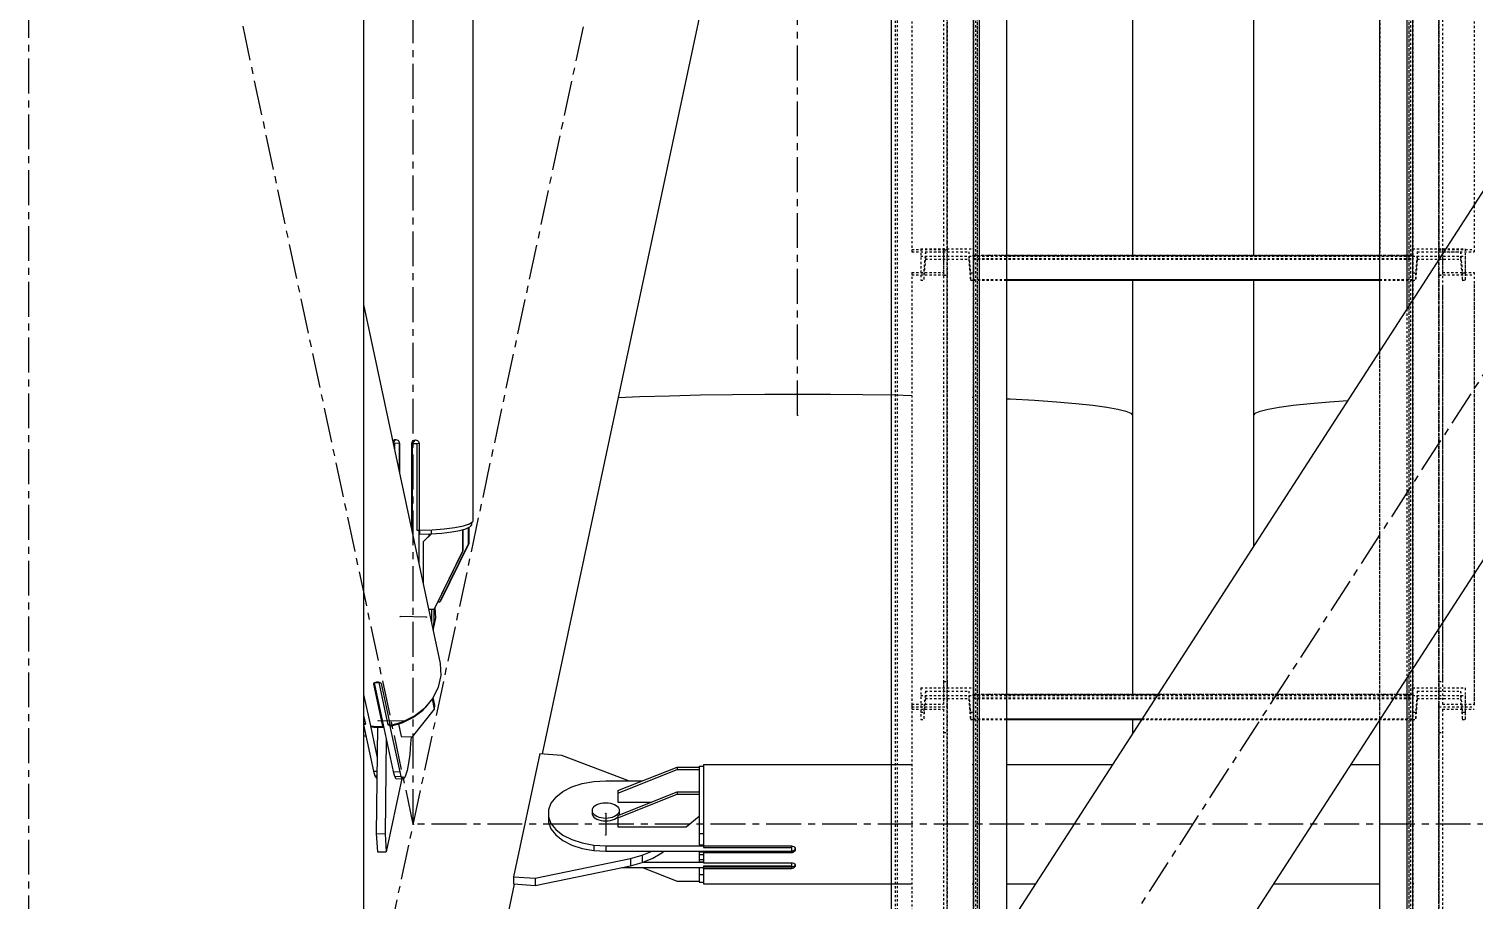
# Model space of a CAD drawing. Header units: millimetres. Extents: x 5143 to 30813, y 232 to 21408.
# Drawn here: x 22900 to 23229, y 4653 to 4851.3 of the extents above; entities that cross this region are included whole.
import ezdxf

# ---------------------------------------------------------------- set-up
doc = ezdxf.new("R2010")
doc.units = ezdxf.units.MM
doc.header["$LTSCALE"] = 0.25
for name, pattern in [('CENTER', [50.8, 31.75, -6.35, 6.35, -6.35]), ('XKITLINE00', [0]), ('XKITLINE02', [4, 2, -2]), ('XKITLINE03', [6, 3, -1, 1, -1])]:
    doc.linetypes.add(name, pattern=pattern)

msp = doc.modelspace()

# ---------------------------------------------------------------- linework, layer by layer
at = {"color": 8, "linetype": 'CENTER'}
for p, q in [((23075, 4763.35), (23075, 6431.43)), ((22900, 3985.69), (22900, 5629.8)), ((22987.5, 4670.27), (22987.5, 5490.27)), ((22987.5, 4670.27), (22900, 5080.27)), ((22900, 4260.27), (23430, 5080.27)), ((22900, 4260.27), (23075, 5080.27)), ((22990.47, 4717.4), (22984.52, 4717.53)), ((22985.46, 4693.69), (22979.51, 4693.82)), ((23031.3, 4672.75), (23031.3, 4667.8)), ((23342.5, 4670.27), (22987.5, 4670.27))]:
    msp.add_line(p, q, dxfattribs=at)
at = {"color": 1, "linetype": 'XKITLINE03'}
for p, q in [((23109.01, 4289.11), (23109.01, 5553.53)), ((23220.99, 4289.12), (23220.99, 5553.53)), ((23115.01, 4280.28), (23115.01, 5549.66)), ((23215.01, 5549.66), (23214.98, 4280.28)), ((23109.01, 4801.11), (23109.01, 4896.99)), ((23220.99, 4896.99), (23220.99, 4801.11)), ((23115.01, 4801.27), (23115.01, 4799.57)), ((23214.99, 4799.57), (23214.99, 4801.27)), ((23214.99, 4799.75), (23115.01, 4799.75)), ((23109.01, 4697.01), (23109.01, 4795.3)), ((23220.99, 4795.3), (23220.99, 4697.01)), ((23115.01, 4701.28), (23115.01, 4699.58)), ((23214.99, 4699.76), (23115.01, 4699.76)), ((23214.99, 4699.58), (23214.99, 4701.28)), ((23109.01, 4601.13), (23109.01, 4697.01)), ((23220.99, 4697.01), (23220.99, 4601.13))]:
    msp.add_line(p, q, dxfattribs=at)
at = {"color": 3, "linetype": 'XKITLINE02'}
for p, q in [((23097.16, 5550.14), (23097.16, 4298.1)), ((23097.69, 5550.18), (23097.69, 4297.68)), ((23114.93, 5550.18), (23114.93, 4280.34)), ((23115.46, 5550.14), (23115.46, 4279.7)), ((23116.31, 5550.19), (23116.31, 4278.85)), ((23214.54, 5550.14), (23214.54, 4279.7)), ((23215.07, 5550.18), (23215.07, 4280.33)), ((23115.01, 5549.96), (23115.01, 4280.58)), ((23115.01, 5549.66), (23115.01, 4280.28)), ((23115.86, 5549.94), (23115.86, 4280.56)), ((23115.86, 5549.68), (23115.86, 4280.3)), ((23122.51, 5549.96), (23122.51, 4280.57)), ((23122.51, 5549.67), (23122.51, 4280.28)), ((23207.5, 5549.95), (23207.48, 4280.57)), ((23207.51, 5549.67), (23207.48, 4280.29)), ((23207.51, 5549.66), (23207.48, 4280.28)), ((23214.15, 5549.94), (23214.13, 4280.56)), ((23214.16, 5549.68), (23214.13, 4280.3)), ((23215, 5549.97), (23214.98, 4280.58)), ((23215.01, 5549.66), (23214.98, 4280.28)), ((23101.01, 4896.99), (23101.01, 4800.52)), ((23108.21, 4896.4), (23108.21, 4795.22)), ((23109.01, 4896.99), (23109.01, 4795.22)), ((23220.99, 4896.99), (23220.99, 4795.22)), ((23221.79, 4896.4), (23221.79, 4795.22)), ((23228.99, 4896.99), (23228.99, 4800.52)), ((23101.01, 4801.11), (23109.01, 4801.11)), ((23101.01, 4800.52), (23108.21, 4800.52)), ((23103.01, 4801.27), (23103.01, 4794.07)), ((23103.01, 4801.27), (23115.01, 4801.27)), ((23104.07, 4800.57), (23103.69, 4795.77)), ((23104.07, 4800.57), (23113.94, 4800.57)), ((23104.07, 4800.57), (23104.07, 4798.87)), ((23108.21, 4801.04), (23108.21, 4697.59)), ((23108.21, 4801.04), (23109.01, 4801.04)), ((23109.01, 4801.04), (23109.01, 4701.28)), ((23113.94, 4800.57), (23114.33, 4795.77)), ((23113.94, 4800.57), (23113.94, 4798.87)), ((23115.01, 4801.27), (23115.01, 4794.07)), ((23214.99, 4801.27), (23214.99, 4799.57)), ((23214.99, 4801.27), (23214.99, 4795.77)), ((23214.99, 4801.27), (23226.99, 4801.27)), ((23216.05, 4800.57), (23215.67, 4795.77)), ((23216.05, 4800.57), (23216.05, 4798.87)), ((23216.05, 4800.57), (23225.92, 4800.57)), ((23220.99, 4801.11), (23228.99, 4801.11)), ((23220.99, 4801.04), (23220.99, 4791.19)), ((23220.99, 4801.04), (23221.79, 4801.04)), ((23221.79, 4801.04), (23221.79, 4697.59)), ((23221.79, 4800.52), (23228.99, 4800.52)), ((23225.92, 4800.57), (23225.92, 4798.87)), ((23225.92, 4800.57), (23226.31, 4795.77)), ((23226.99, 4801.27), (23226.99, 4799.57)), ((23226.99, 4801.27), (23226.99, 4795.77)), ((23103.01, 4799.57), (23115.01, 4799.57)), ((23104.07, 4798.87), (23103.69, 4794.07)), ((23104.07, 4798.87), (23113.94, 4798.87)), ((23113.94, 4798.87), (23114.33, 4794.07)), ((23115.01, 4799.75), (23115.01, 4794.07)), ((23115.01, 4799.75), (23122.51, 4799.75)), ((23115.01, 4799.57), (23214.99, 4799.57)), ((23115.01, 4799.04), (23214.99, 4799.04)), ((23115.01, 4798.89), (23214.99, 4798.89)), ((23207.49, 4799.75), (23214.99, 4799.75)), ((23214.99, 4799.75), (23214.99, 4794.07)), ((23214.99, 4799.57), (23214.99, 4794.07)), ((23214.99, 4799.57), (23226.99, 4799.57)), ((23216.05, 4798.87), (23215.67, 4794.07)), ((23216.05, 4798.87), (23225.92, 4798.87)), ((23220.99, 4797.03), (23220.99, 4795.22)), ((23225.92, 4798.87), (23226.31, 4794.07)), ((23226.99, 4799.57), (23226.99, 4794.07)), ((23101.01, 4795.87), (23101.01, 4697.01)), ((23101.01, 4795.87), (23108.21, 4795.87)), ((23101.01, 4795.3), (23109.01, 4795.3)), ((23103.01, 4795.77), (23103.69, 4795.77)), ((23103.01, 4794.07), (23103.69, 4794.07)), ((23103.69, 4795.77), (23103.69, 4794.07)), ((23108.21, 4795.22), (23109.01, 4795.22)), ((23114.33, 4795.77), (23115.01, 4795.77)), ((23114.33, 4795.77), (23114.33, 4794.07)), ((23114.33, 4794.07), (23115.01, 4794.07)), ((23115.01, 4794.25), (23122.51, 4794.25)), ((23115.01, 4794.24), (23122.51, 4794.24)), ((23115.01, 4794.08), (23122.51, 4794.08)), ((23115.01, 4794.07), (23122.51, 4794.07)), ((23207.49, 4794.25), (23214.99, 4794.25)), ((23207.49, 4794.24), (23214.99, 4794.24)), ((23207.49, 4794.08), (23214.99, 4794.08)), ((23207.49, 4794.07), (23214.99, 4794.07)), ((23214.99, 4795.77), (23214.99, 4794.07)), ((23214.99, 4795.77), (23215.67, 4795.77)), ((23214.99, 4794.07), (23215.67, 4794.07)), ((23215.67, 4795.77), (23215.67, 4794.07)), ((23220.99, 4795.3), (23228.99, 4795.3)), ((23220.99, 4795.22), (23221.79, 4795.22)), ((23221.79, 4795.87), (23228.99, 4795.87)), ((23226.31, 4795.77), (23226.31, 4794.07)), ((23226.31, 4795.77), (23226.99, 4795.77)), ((23226.31, 4794.07), (23226.99, 4794.07)), ((23226.99, 4795.77), (23226.99, 4794.07)), ((23228.99, 4795.87), (23228.99, 4697.01)), ((23220.99, 4791.19), (23220.99, 4697.01)), ((23221.79, 4792.43), (23221.79, 4702.75)), ((23228.99, 4793.15), (23228.99, 4697.59)), ((23213.69, 4787.51), (23213.69, 4703.65)), ((23207.49, 4777.92), (23207.48, 4694.05)), ((23108.21, 4702.75), (23109.01, 4702.75)), ((23108.21, 4702.75), (23108.21, 4697.59)), ((23109.01, 4702.75), (23109.01, 4697.01)), ((23220.99, 4702.75), (23221.79, 4702.75)), ((23103.01, 4701.28), (23103.01, 4694.08)), ((23103.01, 4701.28), (23115.01, 4701.28)), ((23103.01, 4699.58), (23115.01, 4699.58)), ((23104.07, 4700.58), (23103.69, 4695.78)), ((23104.07, 4698.88), (23103.69, 4694.08)), ((23104.07, 4700.58), (23113.94, 4700.58)), ((23104.07, 4700.58), (23104.07, 4698.88)), ((23104.07, 4698.88), (23113.94, 4698.88)), ((23113.94, 4700.58), (23114.33, 4695.78)), ((23113.94, 4700.58), (23113.94, 4698.88)), ((23113.94, 4698.88), (23114.33, 4694.08)), ((23115.01, 4701.28), (23115.01, 4694.08)), ((23115.01, 4699.76), (23115.01, 4694.08)), ((23115.01, 4699.76), (23122.51, 4699.76)), ((23115.01, 4699.58), (23214.99, 4699.58)), ((23115.01, 4699.05), (23214.99, 4699.05)), ((23115.01, 4698.9), (23214.99, 4698.9)), ((23156.97, 4699.76), (23214.99, 4699.76)), ((23214.99, 4701.28), (23214.99, 4699.58)), ((23214.99, 4701.28), (23214.99, 4695.78)), ((23214.99, 4701.28), (23226.99, 4701.28)), ((23214.99, 4699.76), (23214.99, 4694.08)), ((23214.99, 4699.58), (23214.99, 4694.08)), ((23214.99, 4699.58), (23226.99, 4699.58)), ((23216.05, 4700.58), (23215.67, 4695.78)), ((23216.05, 4698.88), (23215.67, 4694.08)), ((23216.05, 4700.58), (23216.05, 4698.88)), ((23216.05, 4700.58), (23225.92, 4700.58)), ((23216.05, 4698.88), (23225.92, 4698.88)), ((23225.92, 4700.58), (23225.92, 4698.88)), ((23225.92, 4700.58), (23226.31, 4695.78)), ((23225.92, 4698.88), (23226.31, 4694.08)), ((23226.99, 4701.28), (23226.99, 4699.58)), ((23226.99, 4701.28), (23226.99, 4695.78)), ((23226.99, 4699.58), (23226.99, 4694.08)), ((23101.01, 4697.59), (23108.21, 4697.59)), ((23101.01, 4697.59), (23101.01, 4697.01)), ((23101.01, 4697.01), (23109.01, 4697.01)), ((23101.01, 4697.01), (23101.01, 4600.55)), ((23101.01, 4697.01), (23109.01, 4697.01)), ((23101.01, 4696.42), (23108.21, 4696.42)), ((23103.01, 4695.78), (23103.69, 4695.78)), ((23103.69, 4695.78), (23103.69, 4694.08)), ((23108.21, 4696.42), (23108.21, 4595.25)), ((23109.01, 4697.01), (23109.01, 4595.25)), ((23114.33, 4695.78), (23115.01, 4695.78)), ((23114.33, 4695.78), (23114.33, 4694.08)), ((23214.99, 4695.78), (23214.99, 4694.08)), ((23214.99, 4695.78), (23215.67, 4695.78)), ((23215.67, 4695.78), (23215.67, 4694.08)), ((23220.99, 4697.01), (23220.99, 4691.13)), ((23220.99, 4697.01), (23228.99, 4697.01)), ((23220.99, 4697.01), (23220.99, 4595.25)), ((23220.99, 4697.01), (23228.99, 4697.01)), ((23221.79, 4697.59), (23228.99, 4697.59)), ((23221.79, 4696.43), (23221.79, 4691.13)), ((23221.79, 4696.43), (23228.99, 4696.43)), ((23221.79, 4696.43), (23221.79, 4595.25)), ((23226.31, 4695.78), (23226.31, 4694.08)), ((23226.31, 4695.78), (23226.99, 4695.78)), ((23226.99, 4695.78), (23226.99, 4694.08)), ((23103.01, 4694.08), (23103.69, 4694.08)), ((23114.33, 4694.08), (23115.01, 4694.08)), ((23115.01, 4694.26), (23122.51, 4694.26)), ((23115.01, 4694.25), (23122.51, 4694.25)), ((23115.01, 4694.09), (23122.51, 4694.09)), ((23115.01, 4694.08), (23122.51, 4694.08)), ((23153.3, 4694.08), (23214.99, 4694.08)), ((23153.31, 4694.09), (23214.99, 4694.09)), ((23153.41, 4694.25), (23214.99, 4694.25)), ((23153.42, 4694.26), (23214.99, 4694.26)), ((23214.99, 4694.08), (23215.67, 4694.08)), ((23226.31, 4694.08), (23226.99, 4694.08)), ((23108.21, 4691.13), (23109.01, 4691.13)), ((23220.99, 4691.13), (23221.79, 4691.13))]:
    msp.add_line(p, q, dxfattribs=at)
at = {"color": 7, "linetype": 'XKITLINE00'}
for p, q in [((23096.31, 5057.42), (23096.31, 4605.91)), ((23116.31, 5057.42), (23116.31, 4636.85)), ((23122.51, 5057.42), (23122.51, 4646.44)), ((23207.49, 5057.42), (23207.49, 4777.92)), ((23213.69, 5057.42), (23213.69, 4787.51)), ((23122.51, 4799.75), (23207.49, 4799.75)), ((23122.51, 4794.25), (23207.49, 4794.25)), ((23122.51, 4794.24), (23207.49, 4794.24)), ((23122.51, 4794.08), (23207.49, 4794.08)), ((23122.51, 4794.07), (23207.49, 4794.07)), ((23213.69, 4703.65), (23213.69, 4283.12)), ((23122.51, 4699.76), (23156.97, 4699.76)), ((23122.51, 4694.26), (23153.42, 4694.26)), ((23122.51, 4694.25), (23153.41, 4694.25)), ((23122.51, 4694.09), (23153.31, 4694.09)), ((23122.51, 4694.08), (23153.3, 4694.08)), ((23207.48, 4694.05), (23207.48, 4283.12))]:
    msp.add_line(p, q, dxfattribs=at)
at = {"color": 8, "linetype": 'XKITLINE00'}
for p, q in [((23001.09, 5047.97), (23001.09, 4739.66)), ((22976.2, 5034.81), (22976.2, 4464.85)), ((23079.1, 4978.11), (23016.82, 4686.31)), ((23151.2, 4894.06), (23151.2, 4799.75)), ((23178.8, 4894.06), (23178.8, 4799.75)), ((23261.85, 4862.09), (23030.17, 4503.64)), ((23299.82, 4836.91), (23068.14, 4478.46)), ((23151.2, 4794.07), (23151.2, 4763.35)), ((23178.8, 4794.07), (23178.8, 4763.35)), ((22976.2, 4788.57), (22993.64, 4706.82)), ((23034.13, 4767.42), (23039.07, 4767.61)), ((23034.13, 4767.42), (23039.07, 4767.61)), ((23039.07, 4767.61), (23045.83, 4767.81)), ((23039.07, 4767.61), (23045.83, 4767.81)), ((23045.83, 4767.81), (23052.88, 4767.97)), ((23045.83, 4767.81), (23052.88, 4767.97)), ((23052.88, 4767.97), (23060.13, 4768.09)), ((23052.88, 4767.97), (23060.13, 4768.09)), ((23060.13, 4768.09), (23067.53, 4768.16)), ((23060.13, 4768.09), (23067.53, 4768.15)), ((23067.53, 4768.16), (23075, 4768.18)), ((23067.53, 4768.15), (23075, 4768.18)), ((23075, 4768.18), (23082.46, 4768.16)), ((23075, 4768.18), (23082.46, 4768.15)), ((23082.46, 4768.16), (23089.86, 4768.09)), ((23082.46, 4768.15), (23089.86, 4768.09)), ((23089.86, 4768.09), (23097.12, 4767.97)), ((23089.86, 4768.09), (23097.12, 4767.97)), ((23097.12, 4767.97), (23101.01, 4767.88)), ((23097.12, 4767.97), (23101.01, 4767.88)), ((23114.72, 4767.46), (23115.01, 4767.45)), ((23114.72, 4767.46), (23115.01, 4767.45)), ((23122.51, 4767.12), (23123.34, 4767.08)), ((23123.34, 4767.08), (23128.88, 4766.77)), ((23128.88, 4766.77), (23133.9, 4766.41)), ((23128.88, 4766.76), (23133.9, 4766.41)), ((23133.9, 4766.41), (23138.35, 4766.03)), ((23133.9, 4766.41), (23138.35, 4766.03)), ((23138.35, 4766.03), (23142.2, 4765.63)), ((23138.35, 4766.03), (23142.2, 4765.63)), ((23142.2, 4765.63), (23145.39, 4765.2)), ((23142.2, 4765.63), (23145.39, 4765.2)), ((23145.39, 4765.2), (23147.91, 4764.75)), ((23145.39, 4765.2), (23147.91, 4764.75)), ((23147.91, 4764.75), (23149.73, 4764.29)), ((23147.91, 4764.75), (23149.73, 4764.29)), ((23149.73, 4764.29), (23150.83, 4763.83)), ((23149.73, 4764.29), (23150.83, 4763.83)), ((23150.83, 4763.83), (23151.2, 4763.35)), ((23150.83, 4763.83), (23151.2, 4763.35)), ((23179.16, 4763.83), (23178.8, 4763.35)), ((23179.16, 4763.83), (23178.8, 4763.35)), ((23179.16, 4763.83), (23180.26, 4764.29)), ((23179.16, 4763.83), (23180.26, 4764.29)), ((23180.26, 4764.29), (23182.08, 4764.75)), ((23180.26, 4764.29), (23182.08, 4764.75)), ((23182.08, 4764.75), (23184.6, 4765.2)), ((23182.08, 4764.75), (23184.6, 4765.2)), ((23184.6, 4765.2), (23187.79, 4765.63)), ((23184.6, 4765.2), (23187.79, 4765.63)), ((23187.79, 4765.63), (23191.64, 4766.03)), ((23187.79, 4765.63), (23191.64, 4766.03)), ((23191.64, 4766.03), (23196.09, 4766.41)), ((23191.64, 4766.03), (23196.09, 4766.41)), ((23196.09, 4766.41), (23200.24, 4766.7)), ((23196.09, 4766.41), (23200.24, 4766.7)), ((23151.2, 4763.35), (23151.2, 4699.76)), ((23178.8, 4763.35), (23178.8, 4733.53)), ((22982.85, 4757.51), (22982.83, 4757.47)), ((22982.9, 4757.57), (22982.84, 4757.44)), ((22982.87, 4757.53), (22983.03, 4757.69)), ((22983.41, 4757.82), (22982.9, 4757.16)), ((22983.03, 4757.69), (22983.26, 4757.8)), ((22983.26, 4757.8), (22983.52, 4757.83)), ((22983.52, 4757.83), (22983.78, 4757.78)), ((22983.78, 4757.78), (22984.01, 4757.65)), ((22984.01, 4757.65), (22984.19, 4757.46)), ((22984.19, 4757.46), (22984.31, 4757.22)), ((22987.29, 4757.39), (22987.17, 4757.16)), ((22987.25, 4757.26), (22987.17, 4757.16)), ((22987.25, 4757.26), (22987.2, 4757)), ((22987.34, 4757.44), (22987.25, 4757.26)), ((22987.87, 4757.71), (22987.28, 4756.96)), ((22987.29, 4757.39), (22987.48, 4757.57)), ((22987.48, 4757.57), (22987.72, 4757.69)), ((22987.71, 4757.69), (22987.71, 4757.52)), ((22987.72, 4757.69), (22987.98, 4757.73)), ((22987.79, 4757.7), (22987.79, 4757.61)), ((22987.98, 4757.73), (22988.25, 4757.69)), ((22988.25, 4757.69), (22988.48, 4757.57)), ((22988.48, 4757.57), (22988.67, 4757.38)), ((22988.67, 4757.38), (22988.77, 4757.15)), ((22982.91, 4757.09), (22983.26, 4757.05)), ((22983.26, 4757.05), (22983.26, 4755.46)), ((22983.26, 4757.05), (22984.3, 4757.02)), ((22984.33, 4757.06), (22984.3, 4757.02)), ((22984.3, 4757.02), (22984.3, 4750.59)), ((22984.31, 4757.22), (22984.35, 4756.96)), ((22984.35, 4756.96), (22984.35, 4750.36)), ((22987.17, 4757.16), (22987.13, 4756.9)), ((22987.2, 4757), (22987.13, 4756.9)), ((22987.13, 4756.9), (22987.13, 4737.35)), ((22987.2, 4757), (22987.2, 4737.28)), ((22987.28, 4756.96), (22987.28, 4736.65)), ((22987.28, 4756.96), (22988.31, 4756.94)), ((22988.31, 4756.94), (22988.8, 4756.97)), ((22988.31, 4756.94), (22988.31, 4737.22)), ((22988.77, 4757.15), (22988.84, 4756.89)), ((22988.81, 4756.99), (22988.8, 4756.97)), ((22988.8, 4756.97), (22988.8, 4737.25)), ((22988.84, 4756.89), (22988.84, 4737.18)), ((22987.28, 4740.97), (22987.2, 4740.88)), ((22994.54, 4737.49), (22996.97, 4737.8)), ((22996.97, 4737.8), (22998.92, 4738.2)), ((22998.68, 4737.3), (22999.49, 4737.52)), ((22998.92, 4738.2), (23000.29, 4738.66)), ((22999.49, 4737.52), (23000.39, 4737.95)), ((22999.98, 4737.76), (22999.98, 4734.02)), ((23000.11, 4737.82), (23000.11, 4734.19)), ((23000.29, 4738.66), (23001.03, 4739.15)), ((23000.74, 4738.4), (23000.39, 4737.95)), ((23000.74, 4738.96), (23000.74, 4738.4)), ((23001.09, 4739.66), (23001.03, 4739.15)), ((22987.2, 4737.28), (22987.15, 4737.22)), ((22987.28, 4737.37), (22987.17, 4737.23)), ((22988.31, 4737.22), (22988.8, 4737.25)), ((22988.31, 4737.22), (22988.76, 4737.21)), ((22988.8, 4737.25), (22988.76, 4737.21)), ((22988.76, 4737.21), (22988.76, 4729.68)), ((22988.84, 4737.18), (22991.77, 4737.28)), ((22988.89, 4737.18), (22988.89, 4736.26)), ((22988.89, 4736.26), (22991.55, 4736.35)), ((22989.75, 4734.53), (22991.64, 4736.36)), ((22989.88, 4734.69), (22989.75, 4734.53)), ((22989.75, 4734.53), (22989.75, 4725.04)), ((22989.88, 4734.69), (22991.59, 4736.35)), ((22991.17, 4736.34), (22991.06, 4736.19)), ((22991.06, 4736.19), (22991.21, 4736.34)), ((22991.06, 4736.19), (22991.06, 4735.83)), ((22991.55, 4737.27), (22991.55, 4736.35)), ((22991.55, 4736.35), (22994.03, 4736.53)), ((22991.77, 4737.28), (22994.54, 4737.49)), ((22994.03, 4736.53), (22996.25, 4736.8)), ((22996.25, 4736.8), (22998.09, 4737.13)), ((22998.09, 4737.13), (22998.66, 4737.29)), ((22998.66, 4737.29), (22998.68, 4737.29)), ((22998.68, 4737.3), (22998.68, 4737.29)), ((22998.68, 4737.29), (22998.68, 4732.36)), ((22998.81, 4737.33), (22998.81, 4732.53)), ((22998.68, 4732.36), (22992.23, 4719.19)), ((22998.81, 4732.53), (22992.36, 4719.36)), ((22999.98, 4734.02), (22993.53, 4720.85)), ((23000.11, 4734.19), (22993.66, 4721.02)), ((22998.81, 4732.53), (22998.68, 4732.36)), ((23000.11, 4734.19), (22999.98, 4734.02)), ((22991, 4719.22), (22992.23, 4719.19)), ((22991.62, 4719.21), (22991.64, 4718.91)), ((22991.64, 4718.91), (22991.66, 4718.42)), ((22991.66, 4718.42), (22991.67, 4717.9)), ((22991.67, 4717.9), (22991.66, 4717.36)), ((22992.17, 4719.19), (22992.14, 4716.84)), ((22992.36, 4719.36), (22992.23, 4719.19)), ((22992.44, 4719.52), (22992.59, 4717.24)), ((22993.1, 4720.86), (22993.53, 4720.85)), ((22993.66, 4721.02), (22993.53, 4720.85)), ((22991.64, 4716.82), (22991.61, 4716.32)), ((22991.66, 4717.36), (22991.64, 4716.82)), ((22992.14, 4716.84), (22992.04, 4714.34)), ((22992.59, 4717.24), (22992.05, 4714.7)), ((22993.64, 4706.82), (22993.74, 4704.15)), ((22978.47, 4702.3), (22978.46, 4702.17)), ((22978.46, 4702.17), (22980.5, 4692.58)), ((22978.57, 4702.42), (22978.47, 4702.3)), ((22978.56, 4702.42), (22980.55, 4693.11)), ((22978.57, 4702.42), (22978.74, 4702.53)), ((22978.6, 4702.45), (22982.92, 4682.23)), ((22978.62, 4702.36), (22978.61, 4702.22)), ((22978.71, 4702.51), (22979.63, 4702.49)), ((22978.74, 4702.53), (22978.96, 4702.61)), ((22978.96, 4702.61), (22979.22, 4702.65)), ((22979.22, 4702.65), (22979.49, 4702.65)), ((22979.49, 4702.65), (22979.74, 4702.61)), ((22979.63, 4702.49), (22979.81, 4702.58)), ((22979.63, 4702.49), (22981.67, 4692.9)), ((22979.74, 4702.61), (22979.94, 4702.53)), ((22979.94, 4702.53), (22980.07, 4702.42)), ((22980.07, 4702.42), (22980.16, 4702.32)), ((22980.16, 4702.32), (22982.2, 4692.72)), ((22993.15, 4701.49), (22991.92, 4698.98)), ((22993.74, 4704.15), (22993.15, 4701.49)), ((22976.2, 4699.82), (22977.73, 4692.64)), ((22991.92, 4698.98), (22990.1, 4696.75)), ((22991.49, 4698.46), (22991.22, 4698.01)), ((22991.77, 4698.81), (22992.27, 4696.48)), ((22991.98, 4699.11), (22992.35, 4697.36)), ((22976.2, 4695), (22976.62, 4693.01)), ((22985.08, 4693.53), (22987.78, 4694.9)), ((22992.27, 4696.48), (22987.21, 4690.15)), ((22987.37, 4694.52), (22989.49, 4696.1)), ((22987.78, 4694.9), (22990.1, 4696.75)), ((22990.04, 4696.7), (22989.49, 4696.1)), ((22991.22, 4698.01), (22990.25, 4696.93)), ((22992.35, 4697.36), (22992.27, 4696.48)), ((22976.2, 4693.25), (22976.62, 4693.01)), ((22976.2, 4693.02), (22976.62, 4693.01)), ((22976.2, 4692.91), (22978.45, 4682.33)), ((22976.2, 4692.87), (22976.2, 4692.76)), ((22977.73, 4692.64), (22979.1, 4692.47)), ((22977.73, 4692.64), (22979.29, 4685.35)), ((22977.81, 4692.63), (22977.85, 4692.44)), ((22977.85, 4692.44), (22978.54, 4692.38)), ((22978.51, 4692.55), (22978.54, 4692.38)), ((22978.54, 4692.38), (22979.24, 4692.34)), ((22979.38, 4692.34), (22979.08, 4668.15)), ((22979.1, 4692.47), (22980.5, 4692.58)), ((22979.24, 4692.34), (22979.93, 4692.35)), ((22979.89, 4692.53), (22979.93, 4692.35)), ((22979.93, 4692.35), (22980.63, 4692.38)), ((22980.55, 4693.11), (22980.5, 4692.58)), ((22980.56, 4693.25), (22980.53, 4692.86)), ((22980.53, 4692.86), (22980.63, 4692.38)), ((22980.67, 4692.77), (22980.63, 4692.38)), ((22980.65, 4692.56), (22980.71, 4692.56)), ((22981.67, 4692.9), (22982.12, 4693.11)), ((22981.67, 4692.9), (22982.12, 4692.89)), ((22982.14, 4693.05), (22982.12, 4692.89)), ((22982.12, 4692.89), (22984.4, 4682.2)), ((22982.2, 4692.72), (22985.08, 4693.53)), ((22982.31, 4692.75), (22982.34, 4692.6)), ((22982.34, 4692.6), (22984.95, 4693.34)), ((22984.11, 4693.1), (22984.73, 4690.21)), ((22984.92, 4693.48), (22984.95, 4693.34)), ((22984.95, 4693.34), (22987.37, 4694.52)), ((23151.2, 4694.08), (23151.2, 4690.83)), ((22976.2, 4690.48), (22976.3, 4690.39)), ((22976.3, 4690.39), (22976.74, 4690.38)), ((22981.33, 4689.67), (22981.06, 4668.11)), ((22984.73, 4690.21), (22987.21, 4690.15)), ((22986.9, 4688.64), (22986.68, 4686.24)), ((22986.99, 4690.16), (22986.9, 4688.64)), ((22986.68, 4686.24), (22986.41, 4684.16)), ((23016.29, 4686.34), (23010.31, 4658.31)), ((23016.29, 4686.34), (23021.26, 4686.01)), ((23021.26, 4686.01), (23036.68, 4680.15)), ((22978.45, 4682.33), (22978.76, 4681.27)), ((22978.45, 4682.33), (22979.25, 4682.31)), ((22982.92, 4682.23), (22983.22, 4681.17)), ((22982.92, 4682.23), (22984.4, 4682.2)), ((22984.4, 4682.2), (22984.7, 4681.14)), ((22986.09, 4682.5), (22985.75, 4681.33)), ((22986.41, 4684.16), (22986.09, 4682.5)), ((23034.1, 4677.92), (23047.6, 4683.28)), ((23034.1, 4677.36), (23047.6, 4682.72)), ((23047.6, 4683.28), (23047.6, 4682.72)), ((23047.6, 4683.28), (23052.6, 4683.28)), ((23047.6, 4682.72), (23052.6, 4682.72)), ((23052.6, 4683.47), (23052.6, 4683.28)), ((23052.6, 4683.47), (23053.6, 4683.47)), ((23052.6, 4683.28), (23052.6, 4683.26)), ((23052.6, 4683.26), (23052.6, 4677.1)), ((23053.6, 4683.89), (23101.01, 4683.89)), ((23053.6, 4683.89), (23053.6, 4665.33)), ((23114.72, 4683.89), (23115.01, 4683.89)), ((23122.51, 4683.89), (23146.71, 4683.89)), ((23200.92, 4683.89), (23207.48, 4683.89)), ((23214.98, 4683.89), (23215.27, 4683.89)), ((22978.76, 4681.27), (22979.09, 4680.77)), ((22978.76, 4681.27), (22979.24, 4681.26)), ((22979.09, 4680.77), (22979.23, 4680.76)), ((22984.86, 4680.64), (22981.33, 4663.97)), ((22983.22, 4681.17), (22983.55, 4680.67)), ((22983.22, 4681.17), (22984.7, 4681.14)), ((22983.55, 4680.67), (22985.04, 4680.63)), ((22984.7, 4681.14), (22985.04, 4680.63)), ((22985.04, 4680.63), (22985.39, 4680.7)), ((22985.75, 4681.33), (22985.39, 4680.7)), ((23021.56, 4677.7), (23023.6, 4678.74)), ((23023.6, 4678.74), (23025.97, 4679.51)), ((23025.97, 4679.51), (23028.57, 4679.99)), ((23028.57, 4679.99), (23031.3, 4680.15)), ((23031.3, 4680.15), (23039.71, 4680.15)), ((23018.84, 4675.04), (23018.27, 4673.52)), ((23019.95, 4676.45), (23018.84, 4675.04)), ((23019.95, 4676.45), (23021.56, 4677.7)), ((23029.75, 4674.93), (23030.24, 4675.06)), ((23030.24, 4675.06), (23030.76, 4675.13)), ((23030.76, 4675.13), (23031.3, 4675.16)), ((23031.3, 4675.16), (23031.83, 4675.13)), ((23031.83, 4675.13), (23032.36, 4675.06)), ((23032.36, 4675.06), (23032.85, 4674.93)), ((23034.1, 4677.92), (23034.1, 4675.29)), ((23034.1, 4672.27), (23047.6, 4677.64)), ((23034.1, 4671.71), (23047.6, 4677.07)), ((23034.1, 4675.29), (23041.7, 4675.29)), ((23047.6, 4677.64), (23047.6, 4677.07)), ((23047.6, 4677.64), (23052.6, 4677.64)), ((23047.6, 4677.07), (23052.6, 4677.07)), ((23052.44, 4677.64), (23052.6, 4677.77)), ((23052.6, 4677.1), (23052.6, 4677.07)), ((23052.6, 4677.07), (23052.6, 4677.05)), ((23052.6, 4677.05), (23052.6, 4670.89)), ((23018.27, 4673.52), (23018.27, 4670.74)), ((23018.27, 4671.98), (23018.84, 4670.46)), ((23028.24, 4673.71), (23028.2, 4673.41)), ((23028.2, 4673.41), (23028.24, 4673.11)), ((23028.2, 4673.41), (23028.2, 4672.75)), ((23028.2, 4672.75), (23028.24, 4672.45)), ((23028.38, 4674.01), (23028.24, 4673.71)), ((23028.24, 4673.11), (23028.38, 4672.81)), ((23028.24, 4672.45), (23028.38, 4672.15)), ((23028.61, 4674.29), (23028.38, 4674.01)), ((23028.38, 4672.81), (23028.61, 4672.54)), ((23028.38, 4672.15), (23028.61, 4671.87)), ((23028.61, 4674.29), (23028.92, 4674.54)), ((23028.61, 4672.54), (23028.92, 4672.29)), ((23028.61, 4671.87), (23028.92, 4671.62)), ((23028.92, 4674.54), (23029.3, 4674.75)), ((23028.92, 4672.29), (23029.3, 4672.07)), ((23029.3, 4674.75), (23029.75, 4674.93)), ((23029.3, 4672.07), (23029.75, 4671.89)), ((23029.75, 4671.89), (23030.24, 4671.77)), ((23030.24, 4671.77), (23030.76, 4671.69)), ((23031.83, 4671.69), (23032.36, 4671.77)), ((23032.36, 4671.77), (23032.85, 4671.89)), ((23032.85, 4674.93), (23033.29, 4674.75)), ((23032.85, 4671.89), (23033.29, 4672.07)), ((23033.29, 4674.75), (23033.67, 4674.54)), ((23033.29, 4672.07), (23033.67, 4672.29)), ((23033.67, 4674.54), (23033.98, 4674.29)), ((23033.67, 4672.29), (23033.98, 4672.54)), ((23033.67, 4671.62), (23033.98, 4671.87)), ((23033.98, 4674.29), (23034.21, 4674.01)), ((23034.21, 4672.81), (23033.98, 4672.54)), ((23034.1, 4672.01), (23033.98, 4671.87)), ((23034.1, 4672.27), (23034.1, 4669.64)), ((23034.21, 4674.01), (23034.35, 4673.71)), ((23034.35, 4673.11), (23034.21, 4672.81)), ((23034.35, 4672.45), (23034.31, 4672.36)), ((23034.35, 4673.71), (23034.4, 4673.41)), ((23034.4, 4673.41), (23034.35, 4673.11)), ((23034.4, 4672.75), (23034.35, 4672.45)), ((23034.4, 4673.41), (23034.4, 4672.75)), ((23049.6, 4669.64), (23052.6, 4672.12)), ((23018.27, 4670.74), (23018.84, 4669.23)), ((23018.84, 4670.46), (23019.95, 4669.05)), ((23018.84, 4669.23), (23019.95, 4667.81)), ((23019.95, 4669.05), (23021.56, 4667.8)), ((23028.92, 4671.62), (23029.3, 4671.41)), ((23029.3, 4671.41), (23029.75, 4671.23)), ((23029.75, 4671.23), (23030.24, 4671.1)), ((23030.24, 4671.1), (23030.76, 4671.03)), ((23030.76, 4671.69), (23031.3, 4671.66)), ((23030.76, 4671.03), (23031.3, 4671)), ((23031.3, 4671.66), (23031.83, 4671.69)), ((23031.3, 4671.66), (23031.3, 4671)), ((23031.3, 4671), (23031.83, 4671.03)), ((23031.83, 4671.03), (23032.36, 4671.1)), ((23032.36, 4671.1), (23032.85, 4671.23)), ((23032.85, 4671.23), (23033.29, 4671.41)), ((23033.29, 4671.41), (23033.67, 4671.62)), ((23034.1, 4669.64), (23049.6, 4669.64)), ((23052.6, 4670.89), (23052.6, 4665.56)), ((22979.08, 4668.15), (22981.06, 4668.11)), ((22979.08, 4668.15), (22979.35, 4664.01)), ((22981.06, 4668.11), (22981.33, 4663.97)), ((23019.95, 4667.81), (23021.56, 4666.56)), ((23021.56, 4667.8), (23023.6, 4666.76)), ((23021.56, 4666.56), (23023.6, 4665.53)), ((23023.6, 4666.76), (23025.97, 4665.99)), ((23023.6, 4665.53), (23025.97, 4664.75)), ((23025.97, 4665.99), (23028.57, 4665.51)), ((23028.57, 4665.51), (23028.57, 4664.28)), ((23028.57, 4665.51), (23031.3, 4665.35)), ((23031.3, 4665.35), (23053.6, 4665.35)), ((23031.3, 4665.35), (23031.3, 4664.11)), ((23052.6, 4668.18), (23053.6, 4668.18)), ((23052.6, 4665.56), (23053.6, 4665.56)), ((23053.6, 4665.33), (23053.6, 4664.98)), ((23053.6, 4665.33), (23073.6, 4665.33)), ((23073.6, 4665.33), (23073.6, 4664.11)), ((23073.6, 4665.33), (23073.86, 4665.26)), ((23073.86, 4665.26), (23074.1, 4665.18)), ((23074.1, 4665.18), (23074.28, 4665.01)), ((22979.35, 4664.01), (22981.33, 4663.97)), ((23015.27, 4657.97), (23036.92, 4662.46)), ((23025.97, 4664.75), (23028.57, 4664.28)), ((23028.57, 4664.28), (23031.3, 4664.11)), ((23031.3, 4664.11), (23073.6, 4664.11)), ((23036.92, 4662.46), (23039.61, 4663.18)), ((23036.92, 4662.46), (23036.92, 4660.81)), ((23039.61, 4663.18), (23041.89, 4664.11)), ((23039.61, 4663.18), (23039.61, 4661.53)), ((23039.61, 4661.53), (23042.02, 4662.52)), ((23042.02, 4662.52), (23044.08, 4663.74)), ((23044.08, 4663.74), (23044.51, 4664.11)), ((23052.6, 4664.11), (23052.6, 4662.79)), ((23052.6, 4663.99), (23053.6, 4663.99)), ((23052.6, 4663.38), (23053.6, 4663.38)), ((23052.6, 4662.79), (23052.6, 4661.68)), ((23052.6, 4662.22), (23053.6, 4662.22)), ((23053.6, 4664.98), (23073.6, 4664.98)), ((23053.6, 4664.11), (23053.6, 4663.99)), ((23053.6, 4664.11), (23053.6, 4663.81)), ((23053.6, 4663.81), (23053.6, 4661.5)), ((23053.6, 4663.81), (23073.6, 4663.81)), ((23073.6, 4664.15), (23073.86, 4664.19)), ((23073.6, 4664.11), (23073.6, 4663.81)), ((23073.6, 4663.81), (23073.86, 4663.85)), ((23073.86, 4664.19), (23074.1, 4664.29)), ((23073.86, 4664.19), (23073.86, 4663.85)), ((23073.86, 4663.85), (23074.1, 4663.95)), ((23074.1, 4664.29), (23074.28, 4664.46)), ((23074.1, 4663.95), (23074.28, 4664.12)), ((23074.28, 4665.01), (23074.4, 4664.8)), ((23074.4, 4664.67), (23074.28, 4664.46)), ((23074.4, 4664.33), (23074.28, 4664.12)), ((23074.4, 4664.8), (23074.45, 4664.56)), ((23074.42, 4664.73), (23074.4, 4664.67)), ((23074.45, 4664.56), (23074.4, 4664.33)), ((23015.27, 4656.32), (23036.92, 4660.81)), ((23034.95, 4660.4), (23053.6, 4660.4)), ((23036.92, 4660.81), (23039.61, 4661.53)), ((23039.71, 4660.4), (23047.6, 4657.27)), ((23039.87, 4661.64), (23053.6, 4661.64)), ((23052.6, 4661.68), (23053.6, 4661.68)), ((23052.6, 4660.4), (23052.6, 4657.71)), ((23052.6, 4658.84), (23053.6, 4658.84)), ((23053.6, 4661.5), (23073.6, 4661.5)), ((23053.6, 4660.77), (23053.6, 4660.4)), ((23053.6, 4660.77), (23073.6, 4660.77)), ((23053.6, 4660.55), (23073.6, 4660.55)), ((23053.6, 4660.4), (23053.6, 4656.66)), ((23053.6, 4660.21), (23073.6, 4660.21)), ((23073.6, 4661.5), (23073.6, 4660.55)), ((23073.6, 4661.5), (23073.86, 4661.47)), ((23073.6, 4660.57), (23073.86, 4660.6)), ((23073.6, 4660.55), (23073.6, 4660.21)), ((23073.6, 4660.21), (23073.86, 4660.25)), ((23073.86, 4661.47), (23074.1, 4661.38)), ((23073.86, 4660.6), (23074.1, 4660.67)), ((23073.86, 4660.25), (23074.1, 4660.33)), ((23074.1, 4661.38), (23074.28, 4661.23)), ((23074.1, 4660.67), (23074.13, 4660.69)), ((23074.1, 4660.33), (23074.28, 4660.47)), ((23074.13, 4660.69), (23074.28, 4660.81)), ((23074.28, 4661.23), (23074.4, 4661.05)), ((23074.4, 4660.99), (23074.28, 4660.81)), ((23074.4, 4660.65), (23074.28, 4660.47)), ((23074.4, 4661.05), (23074.45, 4660.85)), ((23074.45, 4660.85), (23074.4, 4660.65)), ((23010.49, 4656.64), (22976.2, 4495.94)), ((23010.31, 4658.31), (23010.31, 4656.66)), ((23010.31, 4658.31), (23015.27, 4657.97)), ((23010.31, 4656.66), (23015.27, 4656.32)), ((23015.27, 4657.97), (23015.27, 4656.32)), ((23047.6, 4657.27), (23052.6, 4657.27)), ((23052.6, 4657.71), (23052.6, 4657.12)), ((23052.6, 4657.12), (23052.6, 4657.07)), ((23052.6, 4657.07), (23053.6, 4657.07)), ((23053.6, 4656.66), (23101.01, 4656.66)), ((23114.72, 4656.66), (23115.01, 4656.66)), ((23122.51, 4656.66), (23129.11, 4656.66)), ((23183.32, 4656.66), (23207.48, 4656.66)), ((23214.98, 4656.66), (23215.27, 4656.66))]:
    msp.add_line(p, q, dxfattribs=at)
at = {"color": 1, "linetype": 'XKITLINE00'}
for centre in [(23109.01, 4801.11), (23115.01, 4801.27), (23214.99, 4801.27), (23220.99, 4801.11), (23115.01, 4799.75), (23115.01, 4799.57), (23214.99, 4799.75), (23214.99, 4799.57), (23109.01, 4795.3), (23220.99, 4795.3), (23115.01, 4701.28), (23214.99, 4701.28), (23115.01, 4699.76), (23115.01, 4699.58), (23214.99, 4699.76), (23214.99, 4699.58), (23109.01, 4697.01), (23109.01, 4697.01), (23220.99, 4697.01), (23220.99, 4697.01)]:
    msp.add_circle(centre, 0.05, dxfattribs=at)
at = {"color": 8, "linetype": 'XKITLINE00'}
for centre in [(23075, 4763.35), (22984.52, 4717.53), (22990.47, 4717.4), (22979.51, 4693.82), (22985.46, 4693.69), (23031.3, 4672.75), (22987.5, 4670.27), (22987.5, 4670.27), (22987.5, 4670.27), (23031.3, 4667.8)]:
    msp.add_circle(centre, 0.05, dxfattribs=at)

doc.saveas('drawing.dxf')
